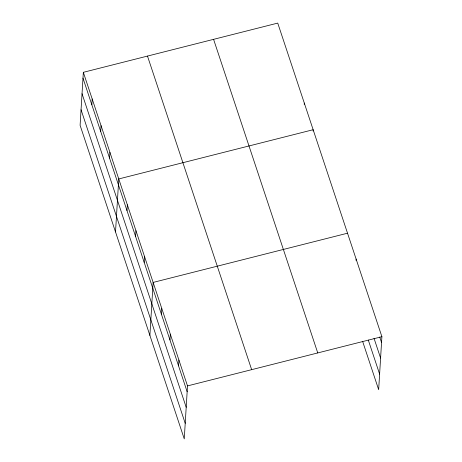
<?xml version="1.0" encoding="UTF-8"?>
<svg xmlns="http://www.w3.org/2000/svg" width="462" height="462" viewBox="0 0 462 462"><rect width="100%" height="100%" fill="white"/><g stroke="black" fill="none" stroke-linecap="round" stroke-linejoin="round"><path stroke-width="0.69" d="M83.339 72.32L80.099 125.312L184.263 438.9L187.508 385.909L83.339 72.32L277.737 23.1L381.901 336.688L378.661 389.68L362.606 341.343M91.84 104.793L92.192 98.978M100.693 131.451L101.045 125.629M109.546 158.102L109.904 152.287M115.517 231.93L118.757 178.944L313.149 129.718L313.074 131.012M126.992 210.632L127.35 204.81M135.585 236.504L135.944 230.682M144.184 262.37L144.537 256.554M149.89 335.418L153.13 282.426L347.528 233.206M161.371 314.114L161.723 308.298M169.964 339.986L170.316 334.17M178.557 365.858L178.91 360.037M304.215 104.36L304.296 103.066M356.04 260.366L356.121 259.078M187.508 385.909L381.901 336.688M379.735 337.058L381.543 342.504M374.035 338.328L380.596 358.073M368.306 340.072L379.614 374.11M213.583 39.345L317.752 352.933M147.488 56.081L251.657 369.669M82.987 78.142L187.15 391.73M82.034 93.705L186.198 407.293M81.052 109.742L185.216 423.331"/></g></svg>
